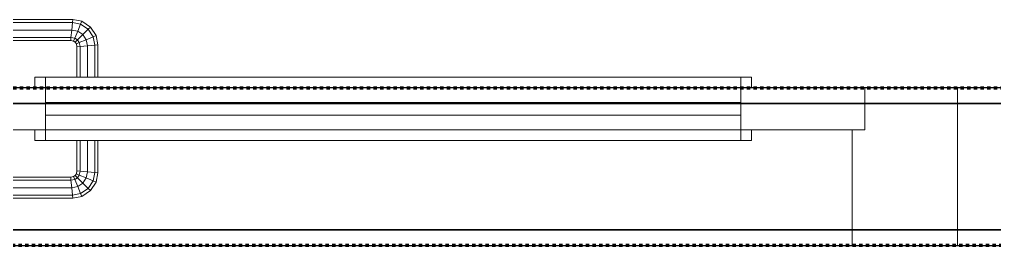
# Model space of a CAD drawing. Header units: millimetres. Extents: x -5300 to 98858, y -5196 to 93886.
# Drawn here: x 56117 to 57045, y 46335 to 46550 of the extents above; entities that cross this region are included whole.
import ezdxf

# ---------------------------------------------------------------- set-up
doc = ezdxf.new("R2010")
doc.units = ezdxf.units.MM
doc.linetypes.add('Штрих', pattern=[6.35, 3.175, -3.175])
doc.linetypes.add('Штрих_2_', pattern=[6.35, 3.175, -3.175])
for name, color, linetype, lineweight, true_color in [('_Разделитель помещений_', 4, 'Штрих', 70, 0x00ffff), ('Двери', 7, 'Continuous', 18, 0x7f7f7f), ('Стены', 7, 'Continuous', 18, 0x7f7f7f), ('Стены разрез', 7, 'Continuous', 50, 0x7f7f7f)]:
    doc.layers.add(name, color=color, linetype=linetype, lineweight=lineweight, true_color=true_color)

# ---------------------------------------------------------------- blocks, each defined once
blk = doc.blocks.new('СТВ_Перегородка_Кирпич 81954 - СТВ_Перегородка_Кирпич 2-242724-Подвал')
at = {"layer": 'Стены', "color": 254, "true_color": 0xd4d4d4}
blk.add_line((54750, 46350), (57650, 46350), dxfattribs=at)
blk = doc.blocks.new('СТВ_Перегородка_Кирпич 81954 - СТВ_Перегородка_Кирпич 81954-242721-Подвал')
at = {"layer": 'Стены', "color": 254, "true_color": 0xd4d4d4}
for p, q in [((55510, 46485), (57010, 46485)), ((57010, 46485), (57010, 46485)), ((57010, 46470), (57010, 46485)), ((55510, 46470), (57010, 46470)), ((57010, 46470), (55510, 46470)), ((57010, 46470), (57010, 46470)), ((57010, 46350), (57010, 46470)), ((57010, 46470), (57010, 46470)), ((55510, 46350), (57010, 46350)), ((57010, 46350), (55510, 46350)), ((57010, 46350), (57010, 46350)), ((57010, 46335), (57010, 46350)), ((57010, 46350), (57010, 46350)), ((57010, 46335), (55510, 46335)), ((57010, 46335), (57010, 46335))]:
    blk.add_line(p, q, dxfattribs=at)
at = {"layer": 'Стены разрез', "color": 254, "lineweight": 25, "true_color": 0xd4d4d4}
for p, q in [((57635, 46485), (54765, 46485)), ((57650, 46470), (54750, 46470)), ((54765, 46470), (57635, 46470)), ((57650, 46350), (54750, 46350)), ((54750, 46350), (57650, 46350)), ((54750, 46335), (57650, 46335))]:
    blk.add_line(p, q, dxfattribs=at)
blk.add_blockref('СТВ_Перегородка_Кирпич 81954 - СТВ_Перегородка_Кирпич 2-242724-Подвал', (0, 0))
blk = doc.blocks.new('Дп-9 - Дп-9-242763-Подвал')
at = {"layer": 'Двери', "color": 254, "true_color": 0xd4d4d4}
for p, q in [((56086.02, 46550), (56167.98, 46550)), ((56167.98, 46550), (56086.02, 46550)), ((56167.7, 46547.07), (56086.3, 46547.07)), ((56086.3, 46547.07), (56167.7, 46547.07)), ((56086.3, 46547.07), (56167.7, 46547.07)), ((56167.7, 46547.07), (56086.3, 46547.07)), ((56167.7, 46547.07), (56167, 46540)), ((56167, 46540), (56167.7, 46547.07)), ((56167, 46540), (56167.7, 46547.07)), ((56167.7, 46547.07), (56167, 46540)), ((56167.98, 46550), (56167.7, 46547.07)), ((56167.7, 46547.07), (56167.98, 46550)), ((56167.7, 46547.07), (56167.98, 46550)), ((56167.98, 46550), (56167.7, 46547.07)), ((56175.5, 46545.52), (56167.7, 46547.07)), ((56167.7, 46547.07), (56175.5, 46545.52)), ((56167.7, 46547.07), (56175.5, 46545.52)), ((56175.5, 46545.52), (56167.7, 46547.07)), ((56167.98, 46550), (56176.64, 46548.28)), ((56176.64, 46548.28), (56167.98, 46550)), ((56175.5, 46545.52), (56172.74, 46538.86)), ((56172.74, 46538.86), (56175.5, 46545.52)), ((56172.74, 46538.86), (56175.5, 46545.52)), ((56175.5, 46545.52), (56172.74, 46538.86)), ((56176.64, 46548.28), (56175.5, 46545.52)), ((56175.5, 46545.52), (56176.64, 46548.28)), ((56175.5, 46545.52), (56176.64, 46548.28)), ((56176.64, 46548.28), (56175.5, 46545.52)), ((56182.7, 46540.7), (56175.5, 46545.52)), ((56175.5, 46545.52), (56182.7, 46540.7)), ((56175.5, 46545.52), (56182.7, 46540.7)), ((56182.7, 46540.7), (56175.5, 46545.52)), ((56176.64, 46548.28), (56184.82, 46542.82)), ((56184.82, 46542.82), (56176.64, 46548.28)), ((56184.82, 46542.82), (56182.7, 46540.7)), ((56182.7, 46540.7), (56184.82, 46542.82)), ((56182.7, 46540.7), (56184.82, 46542.82)), ((56184.82, 46542.82), (56182.7, 46540.7)), ((56184.82, 46542.82), (56190.28, 46534.64)), ((56190.28, 46534.64), (56184.82, 46542.82)), ((56167, 46540), (56087, 46540)), ((56087, 46540), (56167, 46540)), ((56087, 46540), (56167, 46540)), ((56167, 46540), (56087, 46540)), ((56166.3, 46532.93), (56087.7, 46532.93)), ((56087.7, 46532.93), (56166.3, 46532.93)), ((56087.7, 46532.93), (56166.3, 46532.93)), ((56166.3, 46532.93), (56087.7, 46532.93)), ((56166.3, 46532.93), (56166.02, 46530)), ((56166.02, 46530), (56166.3, 46532.93)), ((56166.02, 46530), (56166.3, 46532.93)), ((56166.3, 46532.93), (56166.02, 46530)), ((56167, 46540), (56166.3, 46532.93)), ((56166.3, 46532.93), (56167, 46540)), ((56166.3, 46532.93), (56167, 46540)), ((56167, 46540), (56166.3, 46532.93)), ((56169.98, 46532.2), (56166.3, 46532.93)), ((56166.3, 46532.93), (56169.98, 46532.2)), ((56166.3, 46532.93), (56169.98, 46532.2)), ((56169.98, 46532.2), (56166.3, 46532.93)), ((56172.74, 46538.86), (56167, 46540)), ((56167, 46540), (56172.74, 46538.86)), ((56167, 46540), (56172.74, 46538.86)), ((56172.74, 46538.86), (56167, 46540)), ((56172.74, 46538.86), (56169.98, 46532.2)), ((56169.98, 46532.2), (56172.74, 46538.86)), ((56169.98, 46532.2), (56172.74, 46538.86)), ((56172.74, 46538.86), (56169.98, 46532.2)), ((56177.61, 46535.61), (56172.51, 46530.51)), ((56172.51, 46530.51), (56177.61, 46535.61)), ((56172.51, 46530.51), (56177.61, 46535.61)), ((56177.61, 46535.61), (56172.51, 46530.51)), ((56177.61, 46535.61), (56172.74, 46538.86)), ((56172.74, 46538.86), (56177.61, 46535.61)), ((56172.74, 46538.86), (56177.61, 46535.61)), ((56177.61, 46535.61), (56172.74, 46538.86)), ((56182.7, 46540.7), (56177.61, 46535.61)), ((56177.61, 46535.61), (56182.7, 46540.7)), ((56177.61, 46535.61), (56182.7, 46540.7)), ((56182.7, 46540.7), (56177.61, 46535.61)), ((56180.86, 46530.74), (56177.61, 46535.61)), ((56177.61, 46535.61), (56180.86, 46530.74)), ((56177.61, 46535.61), (56180.86, 46530.74)), ((56180.86, 46530.74), (56177.61, 46535.61)), ((56187.52, 46533.5), (56180.86, 46530.74)), ((56180.86, 46530.74), (56187.52, 46533.5)), ((56180.86, 46530.74), (56187.52, 46533.5)), ((56187.52, 46533.5), (56180.86, 46530.74)), ((56187.52, 46533.5), (56182.7, 46540.7)), ((56182.7, 46540.7), (56187.52, 46533.5)), ((56182.7, 46540.7), (56187.52, 46533.5)), ((56187.52, 46533.5), (56182.7, 46540.7)), ((56190.28, 46534.64), (56187.52, 46533.5)), ((56187.52, 46533.5), (56190.28, 46534.64)), ((56187.52, 46533.5), (56190.28, 46534.64)), ((56190.28, 46534.64), (56187.52, 46533.5)), ((56189.07, 46525.7), (56187.52, 46533.5)), ((56187.52, 46533.5), (56189.07, 46525.7)), ((56187.52, 46533.5), (56189.07, 46525.7)), ((56189.07, 46525.7), (56187.52, 46533.5)), ((56190.28, 46534.64), (56192, 46525.98)), ((56192, 46525.98), (56190.28, 46534.64)), ((56166.02, 46530), (56087.98, 46530)), ((56087.98, 46530), (56166.02, 46530)), ((56168.84, 46529.44), (56166.02, 46530)), ((56166.02, 46530), (56168.84, 46529.44)), ((56169.98, 46532.2), (56168.84, 46529.44)), ((56168.84, 46529.44), (56169.98, 46532.2)), ((56168.84, 46529.44), (56169.98, 46532.2)), ((56169.98, 46532.2), (56168.84, 46529.44)), ((56170.4, 46528.4), (56168.84, 46529.44)), ((56168.84, 46529.44), (56170.4, 46528.4)), ((56172.51, 46530.51), (56169.98, 46532.2)), ((56169.98, 46532.2), (56172.51, 46530.51)), ((56169.98, 46532.2), (56172.51, 46530.51)), ((56172.51, 46530.51), (56169.98, 46532.2)), ((56172.51, 46530.51), (56170.4, 46528.4)), ((56170.4, 46528.4), (56172.51, 46530.51)), ((56170.4, 46528.4), (56172.51, 46530.51)), ((56172.51, 46530.51), (56170.4, 46528.4)), ((56171.44, 46526.84), (56170.4, 46528.4)), ((56170.4, 46528.4), (56171.44, 46526.84)), ((56174.2, 46527.98), (56171.44, 46526.84)), ((56171.44, 46526.84), (56174.2, 46527.98)), ((56171.44, 46526.84), (56174.2, 46527.98)), ((56174.2, 46527.98), (56171.44, 46526.84)), ((56172, 46524.02), (56171.44, 46526.84)), ((56171.44, 46526.84), (56172, 46524.02)), ((56174.93, 46524.3), (56172, 46524.02)), ((56172, 46524.02), (56174.93, 46524.3)), ((56174.93, 46524.3), (56172, 46524.02)), ((56172, 46524.02), (56174.93, 46524.3)), ((56172, 46524.02), (56172, 46495)), ((56172, 46495), (56172, 46524.02)), ((56174.2, 46527.98), (56172.51, 46530.51)), ((56172.51, 46530.51), (56174.2, 46527.98)), ((56172.51, 46530.51), (56174.2, 46527.98)), ((56174.2, 46527.98), (56172.51, 46530.51)), ((56180.86, 46530.74), (56174.2, 46527.98)), ((56174.2, 46527.98), (56180.86, 46530.74)), ((56174.2, 46527.98), (56180.86, 46530.74)), ((56180.86, 46530.74), (56174.2, 46527.98)), ((56174.93, 46524.3), (56174.2, 46527.98)), ((56174.2, 46527.98), (56174.93, 46524.3)), ((56174.2, 46527.98), (56174.93, 46524.3)), ((56174.93, 46524.3), (56174.2, 46527.98)), ((56182, 46525), (56174.93, 46524.3)), ((56174.93, 46524.3), (56182, 46525)), ((56182, 46525), (56174.93, 46524.3)), ((56174.93, 46524.3), (56182, 46525)), ((56174.93, 46524.3), (56174.93, 46495)), ((56174.93, 46495), (56174.93, 46524.3)), ((56174.93, 46524.3), (56174.93, 46495)), ((56174.93, 46495), (56174.93, 46524.3)), ((56182, 46525), (56180.86, 46530.74)), ((56180.86, 46530.74), (56182, 46525)), ((56180.86, 46530.74), (56182, 46525)), ((56182, 46525), (56180.86, 46530.74)), ((56189.07, 46525.7), (56182, 46525)), ((56182, 46525), (56189.07, 46525.7)), ((56182, 46525), (56189.07, 46525.7)), ((56189.07, 46525.7), (56182, 46525)), ((56182, 46495), (56182, 46525)), ((56182, 46525), (56182, 46495)), ((56182, 46495), (56182, 46525)), ((56182, 46525), (56182, 46495)), ((56192, 46525.98), (56189.07, 46525.7)), ((56189.07, 46525.7), (56192, 46525.98)), ((56189.07, 46525.7), (56192, 46525.98)), ((56192, 46525.98), (56189.07, 46525.7)), ((56189.07, 46495), (56189.07, 46525.7)), ((56189.07, 46525.7), (56189.07, 46495)), ((56189.07, 46525.7), (56189.07, 46495)), ((56189.07, 46495), (56189.07, 46525.7)), ((56192, 46525.98), (56192, 46495)), ((56192, 46495), (56192, 46525.98)), ((56132, 46495), (56814, 46495)), ((56132, 46485), (56132, 46495)), ((56132, 46495), (56132, 46495)), ((56132, 46495), (56814, 46495)), ((56814, 46495), (56132, 46495)), ((56132, 46495), (56132, 46495)), ((56132, 46495), (56132, 46485)), ((56132, 46485), (56132, 46495)), ((56814, 46495), (56132, 46495)), ((56132, 46495), (56132, 46485)), ((56142, 46495), (56804, 46495)), ((56804, 46495), (56142, 46495)), ((56142, 46495), (56142, 46495)), ((56804, 46495), (56142, 46495)), ((56142, 46495), (56142, 46485)), ((56142, 46495), (56804, 46495)), ((56142, 46485), (56142, 46495)), ((56142, 46495), (56142, 46495)), ((56142, 46495), (56142, 46485)), ((56142, 46485), (56142, 46495)), ((56174.93, 46495), (56172, 46495)), ((56172, 46495), (56174.93, 46495)), ((56172, 46495), (56174.93, 46495)), ((56174.93, 46495), (56172, 46495)), ((56182, 46495), (56174.93, 46495)), ((56174.93, 46495), (56182, 46495)), ((56174.93, 46495), (56182, 46495)), ((56182, 46495), (56174.93, 46495)), ((56189.07, 46495), (56182, 46495)), ((56182, 46495), (56189.07, 46495)), ((56189.07, 46495), (56182, 46495)), ((56182, 46495), (56189.07, 46495)), ((56192, 46495), (56189.07, 46495)), ((56189.07, 46495), (56192, 46495)), ((56192, 46495), (56189.07, 46495)), ((56189.07, 46495), (56192, 46495)), ((56804, 46495), (56804, 46495)), ((56804, 46485), (56804, 46495)), ((56804, 46495), (56804, 46495)), ((56804, 46495), (56804, 46485)), ((56804, 46485), (56804, 46495)), ((56804, 46495), (56804, 46485)), ((56814, 46495), (56814, 46485)), ((56814, 46495), (56814, 46495)), ((56814, 46495), (56814, 46495)), ((56814, 46495), (56814, 46485)), ((56814, 46485), (56814, 46495)), ((56814, 46485), (56814, 46495)), ((55510, 46485), (57010, 46485)), ((57010, 46485), (55510, 46485)), ((56922, 46485), (55598, 46485)), ((55598, 46485), (56922, 46485)), ((56022, 46485), (56922, 46485)), ((56022, 46485), (56922, 46485)), ((56922, 46485), (56022, 46485)), ((56922, 46485), (56022, 46485)), ((56814, 46485), (56132, 46485)), ((56132, 46485), (56814, 46485)), ((56814, 46485), (56132, 46485)), ((56132, 46485), (56132, 46485)), ((56132, 46485), (56132, 46485)), ((56132, 46485), (56814, 46485)), ((56142, 46485), (56804, 46485)), ((56804, 46485), (56142, 46485)), ((56142, 46485), (56142, 46485)), ((56804, 46485), (56142, 46485)), ((56142, 46485), (56142, 46445)), ((56142, 46485), (56804, 46485)), ((56142, 46445), (56142, 46485)), ((56142, 46485), (56142, 46485)), ((56142, 46485), (56142, 46445)), ((56142, 46445), (56142, 46485)), ((56142, 46485), (56142, 46485)), ((56142, 46485), (56804, 46485)), ((56804, 46485), (56142, 46485)), ((56142, 46485), (56804, 46485)), ((56804, 46485), (56142, 46485)), ((56142, 46485), (56142, 46485)), ((56804, 46485), (56804, 46485)), ((56804, 46445), (56804, 46485)), ((56804, 46485), (56804, 46485)), ((56804, 46485), (56804, 46445)), ((56804, 46445), (56804, 46485)), ((56804, 46485), (56804, 46445)), ((56804, 46485), (56804, 46485)), ((56804, 46485), (56804, 46485)), ((56814, 46485), (56814, 46485)), ((56814, 46485), (56814, 46485)), ((57010, 46485), (56922, 46485)), ((56922, 46485), (56922, 46445)), ((56922, 46485), (56922, 46485)), ((56922, 46485), (57010, 46485)), ((57010, 46485), (56922, 46485)), ((56922, 46445), (56922, 46485)), ((56922, 46485), (56922, 46485)), ((56922, 46485), (56922, 46445)), ((56922, 46445), (56922, 46485)), ((56922, 46485), (57010, 46485)), ((57010, 46485), (56922, 46485)), ((56922, 46485), (56922, 46485)), ((56922, 46445), (56922, 46485)), ((56922, 46485), (57010, 46485)), ((56922, 46485), (56922, 46485)), ((56922, 46485), (56922, 46445)), ((56922, 46445), (56922, 46485)), ((56922, 46485), (56922, 46445)), ((56922, 46485), (56922, 46445)), ((56922, 46485), (56922, 46485)), ((56922, 46485), (56922, 46485)), ((56922, 46485), (56922, 46445)), ((56922, 46445), (56922, 46485)), ((56922, 46445), (56922, 46485)), ((57010, 46335), (57010, 46485)), ((57010, 46485), (57010, 46335)), ((57010, 46335), (57010, 46485)), ((57010, 46485), (57010, 46485)), ((57010, 46485), (57010, 46485)), ((57010, 46485), (57010, 46335)), ((57010, 46485), (57010, 46485)), ((57010, 46335), (57010, 46485)), ((57010, 46485), (57010, 46335)), ((57010, 46335), (57010, 46485)), ((57010, 46485), (57010, 46485)), ((57010, 46485), (57010, 46335)), ((56142, 46471), (56804, 46471)), ((56142, 46459), (56142, 46471)), ((56142, 46471), (56142, 46471)), ((56142, 46471), (56804, 46471)), ((56804, 46471), (56142, 46471)), ((56142, 46471), (56142, 46471)), ((56142, 46471), (56142, 46459)), ((56142, 46459), (56142, 46471)), ((56804, 46471), (56142, 46471)), ((56142, 46471), (56142, 46459)), ((56804, 46471), (56804, 46459)), ((56804, 46471), (56804, 46471)), ((56804, 46471), (56804, 46471)), ((56804, 46471), (56804, 46459)), ((56804, 46459), (56804, 46471)), ((56804, 46459), (56804, 46471)), ((56804, 46459), (56142, 46459)), ((56142, 46459), (56804, 46459)), ((56804, 46459), (56142, 46459)), ((56142, 46459), (56142, 46459)), ((56142, 46459), (56142, 46459)), ((56142, 46459), (56804, 46459)), ((56804, 46459), (56804, 46459)), ((56804, 46459), (56804, 46459)), ((56922, 46445), (55598, 46445)), ((55598, 46445), (56922, 46445)), ((56910, 46445), (55610, 46445)), ((55610, 46445), (56910, 46445)), ((56922, 46445), (56022, 46445)), ((56022, 46445), (56922, 46445)), ((56922, 46445), (56022, 46445)), ((56022, 46445), (56922, 46445)), ((56132, 46445), (56814, 46445)), ((56132, 46435), (56132, 46445)), ((56132, 46445), (56132, 46445)), ((56132, 46445), (56814, 46445)), ((56814, 46445), (56132, 46445)), ((56132, 46445), (56132, 46445)), ((56132, 46445), (56132, 46435)), ((56132, 46435), (56132, 46445)), ((56814, 46445), (56132, 46445)), ((56132, 46445), (56132, 46435)), ((56142, 46445), (56142, 46445)), ((56142, 46445), (56804, 46445)), ((56804, 46445), (56142, 46445)), ((56142, 46445), (56804, 46445)), ((56804, 46445), (56142, 46445)), ((56142, 46445), (56142, 46445)), ((56142, 46445), (56804, 46445)), ((56804, 46445), (56142, 46445)), ((56142, 46445), (56142, 46445)), ((56804, 46445), (56142, 46445)), ((56142, 46445), (56142, 46435)), ((56142, 46445), (56804, 46445)), ((56142, 46435), (56142, 46445)), ((56142, 46445), (56142, 46445)), ((56142, 46445), (56142, 46435)), ((56142, 46435), (56142, 46445)), ((56804, 46445), (56804, 46445)), ((56804, 46445), (56804, 46445)), ((56804, 46445), (56804, 46445)), ((56804, 46435), (56804, 46445)), ((56804, 46445), (56804, 46445)), ((56804, 46445), (56804, 46435)), ((56804, 46435), (56804, 46445)), ((56804, 46445), (56804, 46435)), ((56814, 46445), (56814, 46435)), ((56814, 46445), (56814, 46445)), ((56814, 46445), (56814, 46445)), ((56814, 46445), (56814, 46435)), ((56814, 46435), (56814, 46445)), ((56814, 46435), (56814, 46445)), ((56922, 46445), (56910, 46445)), ((56910, 46445), (56910, 46335)), ((56910, 46445), (56922, 46445)), ((56922, 46445), (56910, 46445)), ((56910, 46445), (56910, 46445)), ((56910, 46445), (56910, 46445)), ((56910, 46445), (56910, 46335)), ((56910, 46335), (56910, 46445)), ((56910, 46335), (56910, 46445)), ((56910, 46445), (56922, 46445)), ((56910, 46335), (56910, 46445)), ((56910, 46445), (56922, 46445)), ((56922, 46445), (56910, 46445)), ((56910, 46445), (56910, 46335)), ((56922, 46445), (56922, 46445)), ((56922, 46445), (56922, 46445)), ((56922, 46445), (56922, 46445)), ((56922, 46445), (56922, 46445)), ((56922, 46445), (56922, 46445)), ((56922, 46445), (56922, 46445)), ((56814, 46435), (56132, 46435)), ((56132, 46435), (56814, 46435)), ((56814, 46435), (56132, 46435)), ((56132, 46435), (56132, 46435)), ((56132, 46435), (56132, 46435)), ((56132, 46435), (56814, 46435)), ((56142, 46435), (56142, 46435)), ((56142, 46435), (56804, 46435)), ((56804, 46435), (56142, 46435)), ((56142, 46435), (56804, 46435)), ((56804, 46435), (56142, 46435)), ((56142, 46435), (56142, 46435)), ((56174.93, 46435), (56172, 46435)), ((56172, 46435), (56174.93, 46435)), ((56172, 46405.98), (56172, 46435)), ((56172, 46435), (56174.93, 46435)), ((56174.93, 46435), (56172, 46435)), ((56172, 46435), (56172, 46405.98)), ((56182, 46435), (56174.93, 46435)), ((56174.93, 46435), (56182, 46435)), ((56174.93, 46405.7), (56174.93, 46435)), ((56174.93, 46435), (56182, 46435)), ((56174.93, 46435), (56174.93, 46405.7)), ((56174.93, 46405.7), (56174.93, 46435)), ((56182, 46435), (56174.93, 46435)), ((56174.93, 46435), (56174.93, 46405.7)), ((56182, 46405), (56182, 46435)), ((56182, 46435), (56189.07, 46435)), ((56189.07, 46435), (56182, 46435)), ((56182, 46435), (56189.07, 46435)), ((56182, 46435), (56182, 46405)), ((56182, 46405), (56182, 46435)), ((56189.07, 46435), (56182, 46435)), ((56182, 46435), (56182, 46405)), ((56189.07, 46404.3), (56189.07, 46435)), ((56189.07, 46435), (56192, 46435)), ((56189.07, 46435), (56189.07, 46404.3)), ((56192, 46435), (56189.07, 46435)), ((56189.07, 46435), (56192, 46435)), ((56192, 46435), (56189.07, 46435)), ((56189.07, 46435), (56189.07, 46404.3)), ((56189.07, 46404.3), (56189.07, 46435)), ((56192, 46435), (56192, 46404.02)), ((56192, 46404.02), (56192, 46435)), ((56804, 46435), (56804, 46435)), ((56804, 46435), (56804, 46435)), ((56814, 46435), (56814, 46435)), ((56814, 46435), (56814, 46435)), ((56170.4, 46401.6), (56171.44, 46403.16)), ((56171.44, 46403.16), (56170.4, 46401.6)), ((56171.44, 46403.16), (56172, 46405.98)), ((56172, 46405.98), (56171.44, 46403.16)), ((56171.44, 46403.16), (56174.2, 46402.02)), ((56174.2, 46402.02), (56171.44, 46403.16)), ((56174.2, 46402.02), (56171.44, 46403.16)), ((56171.44, 46403.16), (56174.2, 46402.02)), ((56172, 46405.98), (56174.93, 46405.7)), ((56174.93, 46405.7), (56172, 46405.98)), ((56172, 46405.98), (56174.93, 46405.7)), ((56174.93, 46405.7), (56172, 46405.98)), ((56174.2, 46402.02), (56174.93, 46405.7)), ((56174.93, 46405.7), (56174.2, 46402.02)), ((56174.93, 46405.7), (56174.2, 46402.02)), ((56174.2, 46402.02), (56174.93, 46405.7)), ((56174.93, 46405.7), (56182, 46405)), ((56182, 46405), (56174.93, 46405.7)), ((56174.93, 46405.7), (56182, 46405)), ((56182, 46405), (56174.93, 46405.7)), ((56180.86, 46399.26), (56182, 46405)), ((56182, 46405), (56180.86, 46399.26)), ((56182, 46405), (56180.86, 46399.26)), ((56180.86, 46399.26), (56182, 46405)), ((56182, 46405), (56189.07, 46404.3)), ((56189.07, 46404.3), (56182, 46405)), ((56189.07, 46404.3), (56182, 46405)), ((56182, 46405), (56189.07, 46404.3)), ((56187.52, 46396.5), (56189.07, 46404.3)), ((56189.07, 46404.3), (56187.52, 46396.5)), ((56189.07, 46404.3), (56187.52, 46396.5)), ((56187.52, 46396.5), (56189.07, 46404.3)), ((56189.07, 46404.3), (56192, 46404.02)), ((56192, 46404.02), (56189.07, 46404.3)), ((56192, 46404.02), (56189.07, 46404.3)), ((56189.07, 46404.3), (56192, 46404.02)), ((56192, 46404.02), (56190.28, 46395.36)), ((56190.28, 46395.36), (56192, 46404.02)), ((56087.7, 46397.07), (56166.3, 46397.07)), ((56166.3, 46397.07), (56087.7, 46397.07)), ((56166.3, 46397.07), (56087.7, 46397.07)), ((56087.7, 46397.07), (56166.3, 46397.07)), ((56087.98, 46400), (56166.02, 46400)), ((56166.02, 46400), (56087.98, 46400)), ((56166.02, 46400), (56168.84, 46400.56)), ((56168.84, 46400.56), (56166.02, 46400)), ((56166.02, 46400), (56166.3, 46397.07)), ((56166.3, 46397.07), (56166.02, 46400)), ((56166.3, 46397.07), (56166.02, 46400)), ((56166.02, 46400), (56166.3, 46397.07)), ((56166.3, 46397.07), (56169.98, 46397.8)), ((56169.98, 46397.8), (56166.3, 46397.07)), ((56169.98, 46397.8), (56166.3, 46397.07)), ((56166.3, 46397.07), (56169.98, 46397.8)), ((56166.3, 46397.07), (56167, 46390)), ((56167, 46390), (56166.3, 46397.07)), ((56167, 46390), (56166.3, 46397.07)), ((56166.3, 46397.07), (56167, 46390)), ((56168.84, 46400.56), (56170.4, 46401.6)), ((56170.4, 46401.6), (56168.84, 46400.56)), ((56168.84, 46400.56), (56169.98, 46397.8)), ((56169.98, 46397.8), (56168.84, 46400.56)), ((56169.98, 46397.8), (56168.84, 46400.56)), ((56168.84, 46400.56), (56169.98, 46397.8)), ((56169.98, 46397.8), (56172.51, 46399.49)), ((56172.51, 46399.49), (56169.98, 46397.8)), ((56172.51, 46399.49), (56169.98, 46397.8)), ((56169.98, 46397.8), (56172.51, 46399.49)), ((56169.98, 46397.8), (56172.74, 46391.14)), ((56172.74, 46391.14), (56169.98, 46397.8)), ((56172.74, 46391.14), (56169.98, 46397.8)), ((56169.98, 46397.8), (56172.74, 46391.14)), ((56170.4, 46401.6), (56172.51, 46399.49)), ((56172.51, 46399.49), (56170.4, 46401.6)), ((56172.51, 46399.49), (56170.4, 46401.6)), ((56170.4, 46401.6), (56172.51, 46399.49)), ((56172.51, 46399.49), (56174.2, 46402.02)), ((56174.2, 46402.02), (56172.51, 46399.49)), ((56174.2, 46402.02), (56172.51, 46399.49)), ((56172.51, 46399.49), (56174.2, 46402.02)), ((56172.51, 46399.49), (56177.61, 46394.39)), ((56177.61, 46394.39), (56172.51, 46399.49)), ((56177.61, 46394.39), (56172.51, 46399.49)), ((56172.51, 46399.49), (56177.61, 46394.39)), ((56172.74, 46391.14), (56177.61, 46394.39)), ((56177.61, 46394.39), (56172.74, 46391.14)), ((56177.61, 46394.39), (56172.74, 46391.14)), ((56172.74, 46391.14), (56177.61, 46394.39)), ((56174.2, 46402.02), (56180.86, 46399.26)), ((56180.86, 46399.26), (56174.2, 46402.02)), ((56180.86, 46399.26), (56174.2, 46402.02)), ((56174.2, 46402.02), (56180.86, 46399.26)), ((56177.61, 46394.39), (56180.86, 46399.26)), ((56180.86, 46399.26), (56177.61, 46394.39)), ((56180.86, 46399.26), (56177.61, 46394.39)), ((56177.61, 46394.39), (56180.86, 46399.26)), ((56177.61, 46394.39), (56182.7, 46389.3)), ((56182.7, 46389.3), (56177.61, 46394.39)), ((56182.7, 46389.3), (56177.61, 46394.39)), ((56177.61, 46394.39), (56182.7, 46389.3)), ((56180.86, 46399.26), (56187.52, 46396.5)), ((56187.52, 46396.5), (56180.86, 46399.26)), ((56187.52, 46396.5), (56180.86, 46399.26)), ((56180.86, 46399.26), (56187.52, 46396.5)), ((56182.7, 46389.3), (56187.52, 46396.5)), ((56187.52, 46396.5), (56182.7, 46389.3)), ((56187.52, 46396.5), (56182.7, 46389.3)), ((56182.7, 46389.3), (56187.52, 46396.5)), ((56190.28, 46395.36), (56184.82, 46387.18)), ((56184.82, 46387.18), (56190.28, 46395.36)), ((56187.52, 46396.5), (56190.28, 46395.36)), ((56190.28, 46395.36), (56187.52, 46396.5)), ((56190.28, 46395.36), (56187.52, 46396.5)), ((56187.52, 46396.5), (56190.28, 46395.36)), ((56087, 46390), (56167, 46390)), ((56167, 46390), (56087, 46390)), ((56167, 46390), (56087, 46390)), ((56087, 46390), (56167, 46390)), ((56167, 46390), (56172.74, 46391.14)), ((56172.74, 46391.14), (56167, 46390)), ((56172.74, 46391.14), (56167, 46390)), ((56167, 46390), (56172.74, 46391.14)), ((56167, 46390), (56167.7, 46382.93)), ((56167.7, 46382.93), (56167, 46390)), ((56167.7, 46382.93), (56167, 46390)), ((56167, 46390), (56167.7, 46382.93)), ((56167.7, 46382.93), (56175.5, 46384.48)), ((56175.5, 46384.48), (56167.7, 46382.93)), ((56175.5, 46384.48), (56167.7, 46382.93)), ((56167.7, 46382.93), (56175.5, 46384.48)), ((56172.74, 46391.14), (56175.5, 46384.48)), ((56175.5, 46384.48), (56172.74, 46391.14)), ((56175.5, 46384.48), (56172.74, 46391.14)), ((56172.74, 46391.14), (56175.5, 46384.48)), ((56175.5, 46384.48), (56182.7, 46389.3)), ((56182.7, 46389.3), (56175.5, 46384.48)), ((56182.7, 46389.3), (56175.5, 46384.48)), ((56175.5, 46384.48), (56182.7, 46389.3)), ((56175.5, 46384.48), (56176.64, 46381.72)), ((56176.64, 46381.72), (56175.5, 46384.48)), ((56176.64, 46381.72), (56175.5, 46384.48)), ((56175.5, 46384.48), (56176.64, 46381.72)), ((56184.82, 46387.18), (56176.64, 46381.72)), ((56176.64, 46381.72), (56184.82, 46387.18)), ((56182.7, 46389.3), (56184.82, 46387.18)), ((56184.82, 46387.18), (56182.7, 46389.3)), ((56184.82, 46387.18), (56182.7, 46389.3)), ((56182.7, 46389.3), (56184.82, 46387.18)), ((56167.98, 46380), (56086.02, 46380)), ((56086.02, 46380), (56167.98, 46380)), ((56086.3, 46382.93), (56167.7, 46382.93)), ((56167.7, 46382.93), (56086.3, 46382.93)), ((56167.7, 46382.93), (56086.3, 46382.93)), ((56086.3, 46382.93), (56167.7, 46382.93)), ((56167.7, 46382.93), (56167.98, 46380)), ((56167.98, 46380), (56167.7, 46382.93)), ((56167.98, 46380), (56167.7, 46382.93)), ((56167.7, 46382.93), (56167.98, 46380)), ((56176.64, 46381.72), (56167.98, 46380)), ((56167.98, 46380), (56176.64, 46381.72)), ((55510, 46335), (57010, 46335)), ((57010, 46335), (55510, 46335)), ((56910, 46335), (55610, 46335)), ((55610, 46335), (56910, 46335)), ((56910, 46335), (57010, 46335)), ((56910, 46335), (56910, 46335)), ((57010, 46335), (56910, 46335)), ((56910, 46335), (56910, 46335)), ((56910, 46335), (57010, 46335)), ((57010, 46335), (56910, 46335)), ((57010, 46335), (56910, 46335)), ((56910, 46335), (57010, 46335)), ((57010, 46335), (57010, 46335)), ((57010, 46335), (57010, 46335)), ((57010, 46335), (57010, 46335)), ((57010, 46335), (57010, 46335))]:
    blk.add_line(p, q, dxfattribs=at)
blk = doc.blocks.new('Дп-9 - Дп-9-242767-Подвал')
blk.add_blockref('Дп-9 - Дп-9-242763-Подвал', (0, 0))

msp = doc.modelspace()

# ---------------------------------------------------------------- linework, layer by layer
at = {"layer": '_Разделитель помещений_', "color": 131, "linetype": 'Штрих_2_', "true_color": 0xaaffff}
for p, q in [((54765, 46485), (57635, 46485)), ((57650, 46335), (54750, 46335))]:
    msp.add_line(p, q, dxfattribs=at)

# ---------------------------------------------------------------- block references
at = {"layer": 'Двери', "color": 254, "true_color": 0xd4d4d4}
msp.add_blockref('Дп-9 - Дп-9-242767-Подвал', (0, 0), dxfattribs=at)
at = {"layer": 'Стены', "color": 254, "true_color": 0xd4d4d4}
msp.add_blockref('СТВ_Перегородка_Кирпич 81954 - СТВ_Перегородка_Кирпич 81954-242721-Подвал', (0, 0), dxfattribs=at)

doc.saveas('drawing.dxf')
